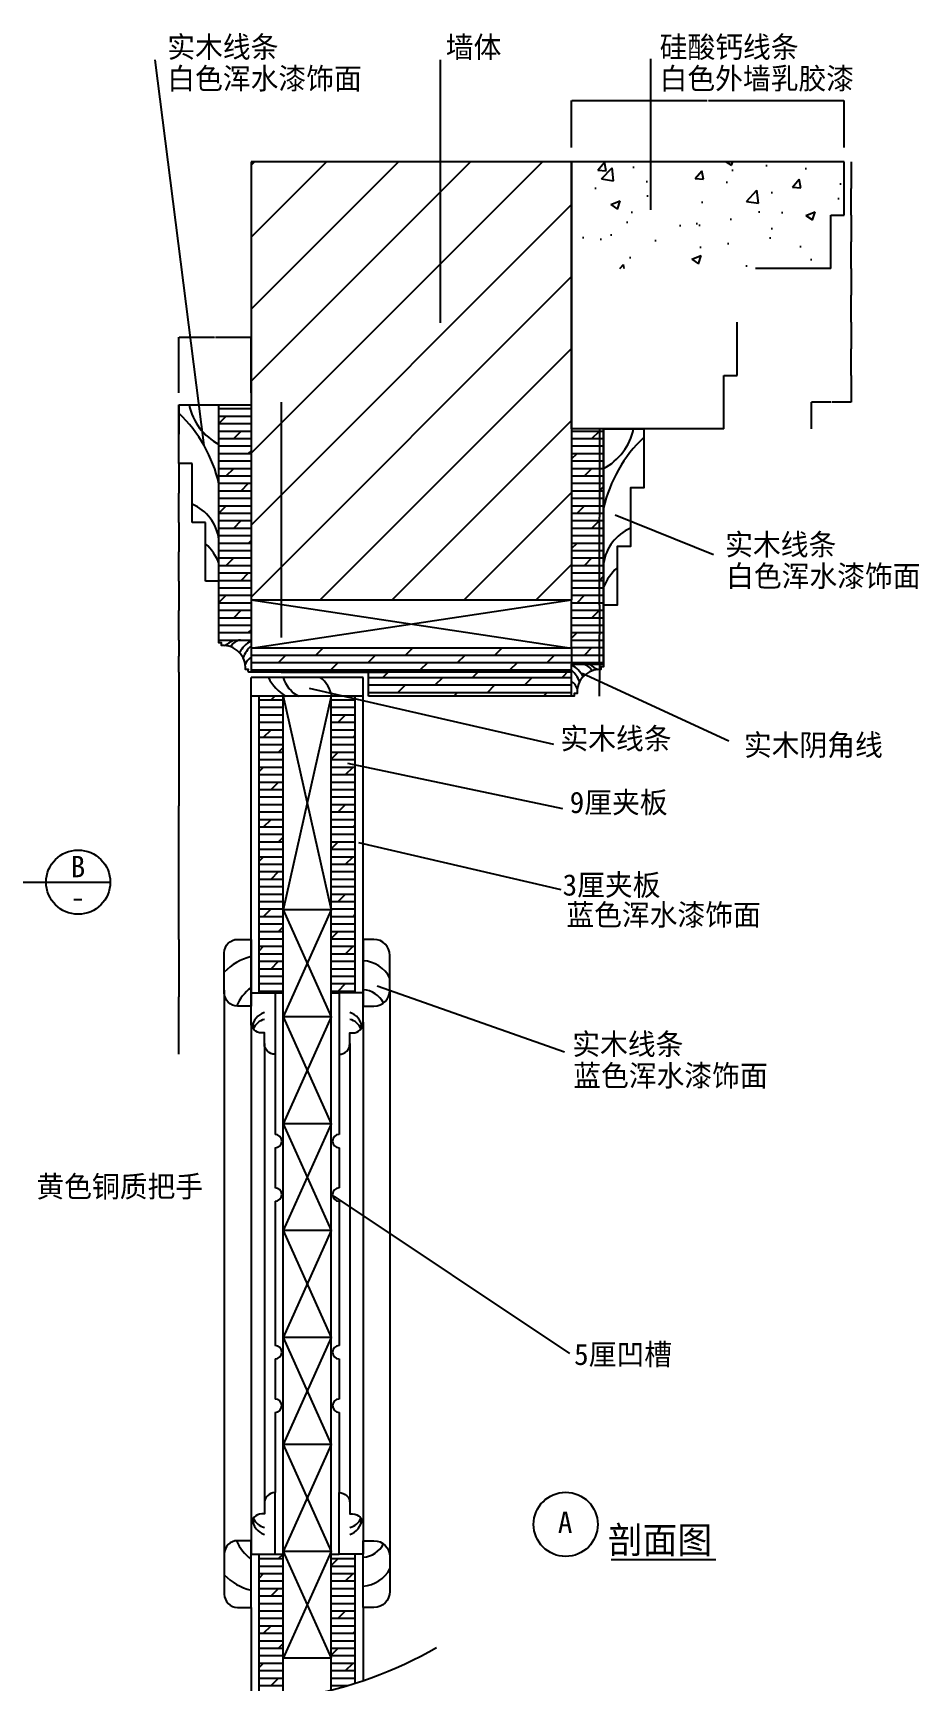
# Model space of a CAD drawing. Header units: metres. Extents: x 329 to 3546, y 72 to 4699.
# Drawn here: x 1887 to 3546, y 1615 to 4698 of the extents above; entities that cross this region are included whole.
import ezdxf

# ---------------------------------------------------------------- set-up
doc = ezdxf.new("R2010")
doc.units = ezdxf.units.M
for name, color, linetype in [('2', 2, 'Continuous'), ('3', 3, 'Continuous'), ('4', 4, 'Continuous'), ('7', 7, 'Continuous'), ('BH', 3, 'Continuous'), ('DIM', 3, 'Continuous'), ('DOOR', 3, 'Continuous'), ('TEXT', 3, 'Continuous')]:
    doc.layers.add(name, color=color, linetype=linetype)
doc.dimstyles.get("Standard").update_dxf_attribs({"dimtxt": 2.5, "dimasz": 2.5, "dimexe": 1.25, "dimexo": 0.625, "dimtad": 1, "dimcen": 2.5, "dimazin": 3, "dimtfac": 1, "dimtmove": 0, "dimatfit": 3})

# ---------------------------------------------------------------- blocks, each defined once
blk = doc.blocks.new('*D13')
for p, q in [((2895.58, 4484.03), (2895.58, 4572.11)), ((2895.83, 4572.11), (3149.08, 4572.11)), ((3152.08, 4572.11), (3405.33, 4572.11)), ((3405.58, 4484.03), (3405.58, 4572.11))]:
    blk.add_line(p, q)
at = {"layer": 'Defpoints'}
for p in [(2895.58, 4572.11), (2895.58, 4484.03), (3405.58, 4484.03)]:
    blk.add_point(p, dxfattribs=at)
at = {"layer": 'DIM', "insert": (3150.58, 4572.11), "char_height": 1, "attachment_point": 5}
blk.add_mtext('100', dxfattribs=at)
blk = doc.blocks.new('*D14')
for p, q in [((2160.58, 3502.52), (2160.58, 3252.52)), ((2160.33, 3252.52), (2160.08, 3252.52)), ((2160.58, 3002.52), (2160.58, 3252.52)), ((2160.58, 3252.52), (2160.58, 3252.52)), ((2160.83, 3252.52), (2161.08, 3252.52))]:
    blk.add_line(p, q)
at = {"layer": 'Defpoints'}
for p in [(2160.58, 3502.52), (2160.58, 3252.52), (2160.58, 3002.52)]:
    blk.add_point(p, dxfattribs=at)
at = {"layer": 'DIM', "insert": (2160.58, 3253.645), "char_height": 1, "attachment_point": 5}
blk.add_mtext('100', dxfattribs=at)
blk = doc.blocks.new('*D15')
for p, q in [((2160.58, 3002.52), (2160.58, 2895.02)), ((2160.33, 2895.02), (2160.08, 2895.02)), ((2160.58, 2787.52), (2160.58, 2895.02)), ((2160.58, 2895.02), (2160.58, 2895.02)), ((2160.83, 2895.02), (2161.08, 2895.02))]:
    blk.add_line(p, q)
at = {"layer": 'Defpoints'}
for p in [(2160.58, 3002.52), (2160.58, 2895.02), (2160.58, 2787.52)]:
    blk.add_point(p, dxfattribs=at)
at = {"layer": 'DIM', "insert": (2160.58, 2896.145), "char_height": 1, "attachment_point": 5}
blk.add_mtext('43', dxfattribs=at)
blk = doc.blocks.new('*D16')
for p, q in [((2160.58, 4002.52), (2160.58, 3947.52)), ((2160.33, 3947.52), (2160.08, 3947.52)), ((2160.58, 3892.52), (2160.58, 3947.52)), ((2160.58, 3947.52), (2160.58, 3947.52)), ((2160.83, 3947.52), (2161.08, 3947.52))]:
    blk.add_line(p, q)
at = {"layer": 'Defpoints'}
for p in [(2160.58, 4002.52), (2160.58, 3947.52), (2160.58, 3892.52)]:
    blk.add_point(p, dxfattribs=at)
at = {"layer": 'DIM', "insert": (2160.58, 3948.645), "char_height": 1, "attachment_point": 5}
blk.add_mtext('22', dxfattribs=at)
blk = doc.blocks.new('*D17')
for p, q in [((2160.58, 3562.52), (2160.58, 3532.52)), ((2160.33, 3532.52), (2160.08, 3532.52)), ((2160.58, 3502.52), (2160.58, 3532.52)), ((2160.58, 3532.52), (2160.58, 3532.52)), ((2160.83, 3532.52), (2161.08, 3532.52))]:
    blk.add_line(p, q)
at = {"layer": 'Defpoints'}
for p in [(2160.58, 3562.52), (2160.58, 3532.52), (2160.58, 3502.52)]:
    blk.add_point(p, dxfattribs=at)
at = {"layer": 'DIM', "insert": (2160.58, 3533.645), "char_height": 1, "attachment_point": 5}
blk.add_mtext('12', dxfattribs=at)
blk = doc.blocks.new('*D18')
for p, q in [((2160.58, 3672.52), (2160.58, 3617.52)), ((2160.33, 3617.52), (2160.08, 3617.52)), ((2160.58, 3562.52), (2160.58, 3617.52)), ((2160.58, 3617.52), (2160.58, 3617.52)), ((2160.83, 3617.52), (2161.08, 3617.52))]:
    blk.add_line(p, q)
at = {"layer": 'Defpoints'}
for p in [(2160.58, 3672.52), (2160.58, 3617.52), (2160.58, 3562.52)]:
    blk.add_point(p, dxfattribs=at)
at = {"layer": 'DIM', "insert": (2160.58, 3618.645), "char_height": 1, "attachment_point": 5}
blk.add_mtext('22', dxfattribs=at)
blk = doc.blocks.new('*D19')
for p, q in [((2160.58, 3782.52), (2160.58, 3727.52)), ((2160.33, 3727.52), (2160.08, 3727.52)), ((2160.58, 3672.52), (2160.58, 3727.52)), ((2160.58, 3727.52), (2160.58, 3727.52)), ((2160.83, 3727.52), (2161.08, 3727.52))]:
    blk.add_line(p, q)
at = {"layer": 'Defpoints'}
for p in [(2160.58, 3782.52), (2160.58, 3727.52), (2160.58, 3672.52)]:
    blk.add_point(p, dxfattribs=at)
at = {"layer": 'DIM', "insert": (2160.58, 3728.645), "char_height": 1, "attachment_point": 5}
blk.add_mtext('22', dxfattribs=at)
blk = doc.blocks.new('*D20')
for p, q in [((2160.58, 3892.52), (2160.58, 3837.52)), ((2160.33, 3837.52), (2160.08, 3837.52)), ((2160.58, 3782.52), (2160.58, 3837.52)), ((2160.58, 3837.52), (2160.58, 3837.52)), ((2160.83, 3837.52), (2161.08, 3837.52))]:
    blk.add_line(p, q)
at = {"layer": 'Defpoints'}
for p in [(2160.58, 3892.52), (2160.58, 3837.52), (2160.58, 3782.52)]:
    blk.add_point(p, dxfattribs=at)
at = {"layer": 'DIM', "insert": (2160.58, 3838.645), "char_height": 1, "attachment_point": 5}
blk.add_mtext('22', dxfattribs=at)
blk = doc.blocks.new('*D21')
for p, q in [((2160.58, 4025.35), (2160.58, 4129.12)), ((2160.83, 4129.12), (2227.08, 4129.12)), ((2229.08, 4129.12), (2295.33, 4129.12)), ((2295.58, 4025.35), (2295.58, 4129.12))]:
    blk.add_line(p, q)
at = {"layer": 'Defpoints'}
for p in [(2160.58, 4129.12), (2160.58, 4025.35), (2295.58, 4025.35)]:
    blk.add_point(p, dxfattribs=at)
at = {"layer": 'DIM', "insert": (2228.08, 4129.12), "char_height": 1, "attachment_point": 5}
blk.add_mtext('27', dxfattribs=at)
blk = doc.blocks.new('*D22')
for p, q in [((2947.88, 3627.52), (2947.88, 3572.52)), ((2947.63, 3572.52), (2947.38, 3572.52)), ((2947.88, 3517.52), (2947.88, 3572.52)), ((2947.88, 3572.52), (2947.88, 3572.52)), ((2948.13, 3572.52), (2948.38, 3572.52))]:
    blk.add_line(p, q)
at = {"layer": 'Defpoints'}
for p in [(2947.88, 3627.52), (2947.88, 3572.52), (2947.88, 3517.52)]:
    blk.add_point(p, dxfattribs=at)
at = {"layer": 'DIM', "insert": (2947.88, 3573.645), "char_height": 1, "attachment_point": 5}
blk.add_mtext('22', dxfattribs=at)
blk = doc.blocks.new('*D23')
for p, q in [((2947.88, 3517.52), (2947.88, 3487.52)), ((2947.63, 3487.52), (2947.38, 3487.52)), ((2947.88, 3457.52), (2947.88, 3487.52)), ((2947.88, 3487.52), (2947.88, 3487.52)), ((2948.13, 3487.52), (2948.38, 3487.52))]:
    blk.add_line(p, q)
at = {"layer": 'Defpoints'}
for p in [(2947.88, 3517.52), (2947.88, 3487.52), (2947.88, 3457.52)]:
    blk.add_point(p, dxfattribs=at)
at = {"layer": 'DIM', "insert": (2947.88, 3488.645), "char_height": 1, "attachment_point": 5}
blk.add_mtext('12', dxfattribs=at)
blk = doc.blocks.new('*D24')
for p, q in [((2947.88, 3957.52), (2947.88, 3792.52)), ((2947.63, 3792.52), (2947.38, 3792.52)), ((2947.88, 3627.52), (2947.88, 3792.52)), ((2947.88, 3792.52), (2947.88, 3792.52)), ((2948.13, 3792.52), (2948.38, 3792.52))]:
    blk.add_line(p, q)
at = {"layer": 'Defpoints'}
for p in [(2947.88, 3957.52), (2947.88, 3792.52), (2947.88, 3627.52)]:
    blk.add_point(p, dxfattribs=at)
at = {"layer": 'DIM', "insert": (2947.88, 3793.645), "char_height": 1, "attachment_point": 5}
blk.add_mtext('66', dxfattribs=at)
blk = doc.blocks.new('*D25')
for p, q in [((3418.67, 4057.52), (3418.67, 4007.52)), ((3380.7, 4007.52), (3344.48, 4007.52)), ((3344.73, 3957.52), (3344.73, 4007.52)), ((3418.92, 4007.52), (3382.7, 4007.52))]:
    blk.add_line(p, q)
at = {"layer": 'Defpoints'}
for p in [(3418.67, 4057.52), (3418.67, 4007.52), (3344.73, 3957.52)]:
    blk.add_point(p, dxfattribs=at)
at = {"layer": 'DIM', "insert": (3381.7, 4007.52), "char_height": 1, "attachment_point": 5}
blk.add_mtext('20', dxfattribs=at)
blk = doc.blocks.new('*D26')
for p, q in [((3418.67, 4457.52), (3418.67, 4407.52)), ((3418.42, 4407.52), (3418.17, 4407.52)), ((3418.67, 4357.52), (3418.67, 4407.52)), ((3418.67, 4407.52), (3418.67, 4407.52)), ((3418.92, 4407.52), (3419.17, 4407.52))]:
    blk.add_line(p, q)
at = {"layer": 'Defpoints'}
for p in [(3418.67, 4457.52), (3418.67, 4407.52), (3418.67, 4357.52)]:
    blk.add_point(p, dxfattribs=at)
at = {"layer": 'DIM', "insert": (3418.67, 4408.645), "char_height": 1, "attachment_point": 5}
blk.add_mtext('20', dxfattribs=at)
blk = doc.blocks.new('*D27')
for p, q in [((3418.67, 4157.52), (3418.67, 4107.52)), ((3418.42, 4107.52), (3418.17, 4107.52)), ((3418.67, 4057.52), (3418.67, 4107.52)), ((3418.67, 4107.52), (3418.67, 4107.52)), ((3418.92, 4107.52), (3419.17, 4107.52))]:
    blk.add_line(p, q)
at = {"layer": 'Defpoints'}
for p in [(3418.67, 4157.52), (3418.67, 4107.52), (3418.67, 4057.52)]:
    blk.add_point(p, dxfattribs=at)
at = {"layer": 'DIM', "insert": (3418.67, 4108.645), "char_height": 1, "attachment_point": 5}
blk.add_mtext('20', dxfattribs=at)
blk = doc.blocks.new('*D28')
for p, q in [((3418.67, 4257.52), (3418.67, 4207.52)), ((3418.42, 4207.52), (3418.17, 4207.52)), ((3418.67, 4157.52), (3418.67, 4207.52)), ((3418.67, 4207.52), (3418.67, 4207.52)), ((3418.92, 4207.52), (3419.17, 4207.52))]:
    blk.add_line(p, q)
at = {"layer": 'Defpoints'}
for p in [(3418.67, 4257.52), (3418.67, 4207.52), (3418.67, 4157.52)]:
    blk.add_point(p, dxfattribs=at)
at = {"layer": 'DIM', "insert": (3418.67, 4208.645), "char_height": 1, "attachment_point": 5}
blk.add_mtext('20', dxfattribs=at)
blk = doc.blocks.new('*D29')
for p, q in [((3418.67, 4357.52), (3418.67, 4307.52)), ((3418.42, 4307.52), (3418.17, 4307.52)), ((3418.67, 4257.52), (3418.67, 4307.52)), ((3418.67, 4307.52), (3418.67, 4307.52)), ((3418.92, 4307.52), (3419.17, 4307.52))]:
    blk.add_line(p, q)
at = {"layer": 'Defpoints'}
for p in [(3418.67, 4357.52), (3418.67, 4307.52), (3418.67, 4257.52)]:
    blk.add_point(p, dxfattribs=at)
at = {"layer": 'DIM', "insert": (3418.67, 4308.645), "char_height": 1, "attachment_point": 5}
blk.add_mtext('20', dxfattribs=at)

msp = doc.modelspace()

# ---------------------------------------------------------------- hatches: boundary and pattern name
at = {"layer": 'BH'}
h = msp.add_hatch(dxfattribs=at)
h.set_pattern_fill('ANSI31', scale=30)
h.paths.add_polyline_path([(2895.58, 4457.52), (2295.58, 4457.52), (2295.58, 3637.52), (2895.58, 3637.52)])
h = msp.add_hatch(dxfattribs=at)
h.set_pattern_fill('AR-CONC')
h.paths.add_polyline_path([(3380.58, 4357.52), (3405.58, 4357.52), (3405.58, 4457.52), (2895.58, 4457.52), (2895.58, 4257.52), (3239.98, 4257.52), (3380.58, 4257.52)])
h = msp.add_hatch(dxfattribs=at)
h.set_pattern_fill('DOLMIT', scale=2.2)
h.paths.add_polyline_path([(2295.58, 4002.52), (2235.58, 4002.52), (2235.58, 3562.52), (2295.58, 3562.52)])
h = msp.add_hatch(dxfattribs=at)
h.set_pattern_fill('DOLMIT', scale=2.2)
h.paths.add_polyline_path([(2895.58, 3517.52), (2955.58, 3517.52), (2955.58, 3957.52), (2895.58, 3957.52)])
h = msp.add_hatch(dxfattribs=at)
h.set_pattern_fill('DOLMIT', scale=2.2)
h.paths.add_polyline_path([(2895.58, 3502.52), (2895.58, 3517.52), (2895.58, 3547.52), (2295.58, 3547.52), (2295.58, 3502.52), (2515.58, 3502.52)])
h.paths.add_polyline_path([(2515.58, 3502.52), (2515.58, 3457.52), (2895.58, 3457.52), (2895.58, 3502.52)])
h = msp.add_hatch(dxfattribs=at)
h.set_pattern_fill('DOLMIT', scale=2.2)
h.paths.add_polyline_path([(2355.58, 3457.52), (2310.58, 3457.52), (2310.58, 2902.52), (2320.58, 2902.52), (2340.58, 2902.52), (2355.58, 2902.52)])
h.paths.add_polyline_path([(2490.58, 3457.52), (2445.58, 3457.52), (2445.58, 2902.52), (2460.58, 2902.52), (2480.58, 2902.52), (2490.58, 2902.52)])
h = msp.add_hatch(dxfattribs=at)
h.set_pattern_fill('DOLMIT', scale=2.2)
h.paths.add_polyline_path([(2355.58, 1852.52), (2340.58, 1852.52), (2320.58, 1852.52), (2310.58, 1852.52), (2310.58, 1575.12, 0.01), (2355.58, 1580.08)])
h.paths.add_polyline_path([(2490.58, 1852.52), (2480.58, 1852.52), (2460.58, 1852.52), (2445.58, 1852.52), (2445.58, 1597.81, 0.01), (2490.58, 1610.77)])

# ---------------------------------------------------------------- linework, layer by layer
at = {"layer": '2'}
for p, q in [((2895.58, 4457.52), (2295.58, 4457.52)), ((2295.58, 4457.52), (2295.58, 3637.52)), ((2895.58, 4457.52), (2895.58, 3637.52)), ((2295.58, 3637.52), (2895.58, 3637.52))]:
    msp.add_line(p, q, dxfattribs=at)
at = {"layer": '3'}
for p, q in [((2310.58, 2902.52), (2310.58, 3457.52)), ((2355.58, 1580.08), (2355.58, 3457.52)), ((2445.58, 1597.81), (2445.58, 3457.52)), ((2490.58, 2902.52), (2490.58, 3457.52)), ((2445.58, 3057.52), (2355.58, 3057.52)), ((2245.58, 2907.52), (2245.58, 1847.52)), ((2555.58, 2907.52), (2555.58, 1847.52)), ((2295.58, 2847.52), (2295.58, 1907.52)), ((2445.58, 2857.52), (2355.58, 2857.52)), ((2505.58, 2847.52), (2505.58, 1907.52)), ((2320.58, 2807.52), (2320.58, 1927.52)), ((2480.58, 2807.52), (2480.58, 1927.52)), ((2340.58, 2787.52), (2340.58, 2637.52)), ((2460.58, 2787.52), (2460.58, 2637.52)), ((2445.58, 2657.52), (2355.58, 2657.52)), ((2340.58, 2612.52), (2340.58, 2537.52)), ((2460.58, 2612.52), (2460.58, 2537.52)), ((2340.58, 2512.52), (2340.58, 2242.52)), ((2460.58, 2512.52), (2460.58, 2242.52)), ((2445.58, 2457.52), (2355.58, 2457.52)), ((2445.58, 2257.52), (2355.58, 2257.52)), ((2340.58, 2217.52), (2340.58, 2142.52)), ((2460.58, 2217.52), (2460.58, 2142.52)), ((2340.58, 2117.52), (2340.58, 1967.52)), ((2460.58, 2117.52), (2460.58, 1967.52)), ((2445.58, 2057.52), (2355.58, 2057.52)), ((2310.58, 1575.12), (2310.58, 1852.52)), ((2445.58, 1857.52), (2355.58, 1857.52)), ((2490.58, 1610.77), (2490.58, 1852.52)), ((2445.58, 1657.52), (2355.58, 1657.52))]:
    msp.add_line(p, q, dxfattribs=at)
for centre, start, end in [((2340.58, 2625.02), 270, 90), ((2460.58, 2625.02), 90, 270), ((2340.58, 2525.02), 270, 90), ((2460.58, 2525.02), 90, 270), ((2340.58, 2230.02), 270, 90), ((2460.58, 2230.02), 90, 270), ((2340.58, 2130.02), 270, 90), ((2460.58, 2130.02), 90, 270)]:
    msp.add_arc(centre, 12.5, start, end, dxfattribs=at)
at = {"layer": '4'}
for p, q in [((3405.58, 4357.52), (3405.58, 4457.52)), ((3380.58, 4357.52), (3405.58, 4357.52)), ((3380.58, 4257.52), (3380.58, 4357.52)), ((3380.58, 4257.52), (3239.98, 4257.52)), ((3205.58, 4057.52), (3205.58, 4157.52)), ((3180.58, 3957.52), (3180.58, 4057.52)), ((3180.58, 4057.52), (3205.58, 4057.52)), ((2160.58, 3892.52), (2160.58, 4002.52)), ((2160.58, 4002.52), (2185.58, 4002.52)), ((2185.58, 4002.52), (2210.58, 4002.52)), ((2210.58, 4002.52), (2235.58, 4002.52)), ((2235.58, 4002.52), (2295.58, 4002.52)), ((3180.58, 3957.52), (2895.58, 3957.52)), ((2895.58, 3957.52), (2895.58, 3957.52)), ((2955.58, 3957.52), (3030.58, 3957.52)), ((2185.58, 3892.52), (2160.58, 3892.52)), ((2185.58, 3782.52), (2185.58, 3892.52)), ((2210.58, 3782.52), (2185.58, 3782.52)), ((2210.58, 3672.52), (2210.58, 3782.52)), ((2235.58, 3672.52), (2210.58, 3672.52)), ((2235.58, 3562.52), (2235.58, 3672.52)), ((2955.58, 3517.52), (2955.58, 3627.52)), ((2515.58, 3502.52), (2295.58, 3502.52)), ((2505.58, 3492.52), (2295.58, 3492.52)), ((2295.58, 3457.52), (2295.58, 3492.52)), ((2505.58, 2902.52), (2505.58, 3492.52)), ((2515.58, 3457.52), (2515.58, 3502.52)), ((2295.58, 2877.52), (2295.58, 3457.52)), ((2505.58, 3457.52), (2295.58, 3457.52)), ((2895.58, 3457.52), (2515.58, 3457.52))]:
    msp.add_line(p, q, dxfattribs=at)
for points in [[(3405.58, 4457.52), (2895.58, 4457.52)], [(2895.58, 3957.52), (2895.58, 4457.52)]]:
    msp.add_lwpolyline(points, dxfattribs=at)
msp.add_lwpolyline([(3030.58, 3957.52), (3030.58, 3847.52), (3005.58, 3847.52), (3005.58, 3737.52), (2980.58, 3737.52), (2980.58, 3627.52), (2955.58, 3627.52), (2955.58, 3957.52)], close=True, dxfattribs=at)
for points in [[(2295.58, 3562.52), (2295.58, 3502.52), (2290.58, 3502.52, -0.02), (2290.58, 3507.52), (2285.33, 3507.52, 0.45), (2240.58, 3552.26), (2240.58, 3557.52, -0.02), (2235.58, 3557.52), (2235.58, 3562.52)], [(2950.58, 3512.52), (2950.58, 3507.26, 0.45), (2905.83, 3462.52), (2900.58, 3462.52, -0.02), (2900.58, 3457.52), (2895.58, 3457.52), (2895.58, 3517.52), (2955.58, 3517.52), (2955.58, 3512.52, -0.02)], [(2295.58, 3002.52), (2295.58, 2877.52), (2270.58, 2877.52, -0.41), (2245.58, 2902.52), (2245.58, 2977.52, -0.41), (2270.58, 3002.52)], [(2505.58, 3002.52), (2505.58, 2877.52), (2525.58, 2877.52, 0.41), (2555.58, 2907.52), (2555.58, 2972.52, 0.41), (2525.58, 3002.52)], [(2340.58, 2902.52), (2340.58, 2787.52, -0.41), (2320.58, 2807.52), (2320.58, 2827.52), (2315.58, 2827.52, -0.41), (2295.58, 2847.52), (2295.58, 2902.52), (2320.58, 2902.52)], [(2460.58, 2902.52), (2460.58, 2787.52, 0.41), (2480.58, 2807.52), (2480.58, 2827.52), (2485.58, 2827.52, 0.41), (2505.58, 2847.52), (2505.58, 2902.52), (2480.58, 2902.52)], [(2340.58, 1852.52), (2340.58, 1967.52, 0.41), (2320.58, 1947.52), (2320.58, 1927.52), (2315.58, 1927.52, 0.41), (2295.58, 1907.52), (2295.58, 1852.52), (2320.58, 1852.52)], [(2460.58, 1852.52), (2460.58, 1967.52, -0.41), (2480.58, 1947.52), (2480.58, 1927.52), (2485.58, 1927.52, -0.41), (2505.58, 1907.52), (2505.58, 1852.52), (2480.58, 1852.52)], [(2295.58, 1752.52), (2295.58, 1877.52), (2270.58, 1877.52, 0.41), (2245.58, 1852.52), (2245.58, 1777.52, 0.41), (2270.58, 1752.52)], [(2505.58, 1752.52), (2505.58, 1877.52), (2525.58, 1877.52, -0.41), (2555.58, 1847.52), (2555.58, 1782.52, -0.41), (2525.58, 1752.52)]]:
    msp.add_lwpolyline(points, format="xyb", close=True, dxfattribs=at)
at = {"layer": '7'}
for p, q in [((2235.58, 3672.52), (2235.58, 4002.52)), ((2955.58, 3957.52), (2955.58, 3517.52)), ((2295.58, 3637.52), (2295.58, 3547.52)), ((2895.58, 3547.52), (2895.58, 3637.52)), ((2895.58, 3547.52), (2295.58, 3547.52)), ((2895.58, 3547.52), (2895.58, 3517.52)), ((2895.58, 3502.52), (2515.58, 3502.52)), ((2340.58, 2902.52), (2355.58, 2902.52)), ((2445.58, 2902.52), (2460.58, 2902.52)), ((2340.58, 2787.52), (2340.58, 2787.52)), ((2460.58, 2787.52), (2460.58, 2787.52)), ((2340.58, 1967.52), (2340.58, 1967.52)), ((2460.58, 1967.52), (2460.58, 1967.52)), ((2340.58, 1852.52), (2355.58, 1852.52)), ((2445.58, 1852.52), (2460.58, 1852.52)), ((2295.58, 1752.52), (2295.58, 1574.04)), ((2505.58, 1752.52), (2505.58, 1615.72))]:
    msp.add_line(p, q, dxfattribs=at)
at = {"layer": 'BH'}
for p, q in [((2295.58, 3547.52), (2895.58, 3637.52)), ((2295.58, 3637.52), (2895.58, 3547.52)), ((2355.58, 3457.52), (2445.58, 3057.52)), ((2445.58, 3457.52), (2355.58, 3057.52)), ((2445.58, 3057.52), (2355.58, 2857.52)), ((2355.58, 3057.52), (2445.58, 2857.52)), ((2355.58, 2857.52), (2445.58, 2657.52)), ((2445.58, 2857.52), (2355.58, 2657.52)), ((2445.58, 2657.52), (2355.58, 2457.52)), ((2355.58, 2657.52), (2445.58, 2457.52)), ((2445.58, 2457.52), (2355.58, 2257.52)), ((2355.58, 2457.52), (2445.58, 2257.52)), ((2355.58, 2257.52), (2445.58, 2057.52)), ((2445.58, 2257.52), (2355.58, 2057.52)), ((2355.58, 2057.52), (2445.58, 1857.52)), ((2445.58, 2057.52), (2355.58, 1857.52)), ((2445.58, 1857.52), (2355.58, 1657.52)), ((2355.58, 1857.52), (2445.58, 1657.52))]:
    msp.add_line(p, q, dxfattribs=at)
for centre, radius, start, end in [((1978.26, 3795.81), 264, 12.91, 46.32), ((2287.5, 4025.71), 110.36, 192.13, 241.94), ((2903.66, 3980.71), 110.36, 298.06, 347.87), ((3212.9, 3750.81), 264, 133.68, 167.09), ((2152.57, 3739.7), 83.75, 7.62, 66.79), ((3038.58, 3694.7), 83.75, 113.21, 172.38), ((2144.12, 3669.57), 98.69, 22.07, 47.67), ((3047.03, 3624.57), 98.69, 132.33, 157.93), ((2192.8, 3658.66), 118.87, 296.51, 306.02), ((2278.03, 3539.16), 23.45, 95.15, 152.43), ((2319.05, 3516.66), 50.03, 117.98, 153.79), ((2339.99, 3504.87), 64.25, 133.73, 157.3), ((2310.49, 3507.6), 27.13, 123.35, 160.38), ((2872.1, 3471.66), 50.03, 26.21, 62.02), ((2913.13, 3494.16), 23.45, 27.57, 84.85), ((2998.35, 3613.66), 118.87, 233.98, 243.49), ((2401.47, 3528.92), 81.95, 206.37, 240.6), ((2412.17, 3509.39), 58.83, 196.67, 241.87), ((2391.56, 3447.92), 55.85, 9.9, 52.99), ((2851.17, 3459.87), 64.25, 22.7, 46.27), ((2880.67, 3462.6), 27.13, 19.62, 56.65), ((2322.5, 2866.4), 107.39, 104.53, 135.75), ((2501.97, 2902.16), 60.42, 27.47, 86.56), ((2340.1, 2848.9), 77.1, 125.27, 158.15), ((2502.15, 2861.02), 47.45, 28.56, 85.86), ((2329.66, 2835.81), 31.35, 106.83, 177.15), ((2327.72, 2823.19), 30.42, 103.58, 156.67), ((2473.43, 2823.19), 30.42, 23.33, 76.42), ((2471.5, 2835.81), 31.35, 2.85, 73.17), ((2329.66, 1919.22), 31.35, 182.85, 253.17), ((2327.72, 1931.84), 30.42, 203.33, 256.42), ((2473.43, 1931.84), 30.42, 283.58, 336.67), ((2471.5, 1919.22), 31.35, 286.83, 357.15), ((2340.1, 1906.13), 77.1, 201.85, 234.73), ((2502.15, 1894.01), 47.45, 274.14, 331.44), ((2501.97, 1852.87), 60.42, 273.44, 332.53), ((2322.5, 1888.63), 107.39, 224.25, 255.47)]:
    msp.add_arc(centre, radius, start, end, dxfattribs=at)
at = {"layer": 'DIM'}
msp.add_line((397.27, 3109.59), (2032.11, 3109.59), dxfattribs=at)
msp.add_lwpolyline([(1912.11, 3109.59), (2032.11, 3109.59)], dxfattribs=at)
msp.add_circle((1972.11, 3109.59), 60, dxfattribs=at)
msp.add_arc((2244.81, 2379.66), 807.22, 261.41, 299.55, dxfattribs=at)
at = {"layer": 'DOOR'}
for p, q in [((2352.16, 4007.52), (2352.16, 3567.52)), ((2352.16, 3502.52), (2552.16, 3502.52))]:
    msp.add_line(p, q, dxfattribs=at)
at = {"layer": 'TEXT'}
msp.add_line((2969.7, 1842), (3165.61, 1842), dxfattribs=at)
msp.add_circle((2884.51, 1908), 60, dxfattribs=at)

# ---------------------------------------------------------------- texts
at = {"layer": 'DIM'}
for s, p in [('B', (1958.12, 3118.65)), ('-', (1958.01, 3061.32))]:
    msp.add_text(s, height=40, dxfattribs=at).set_placement(p)
at = {"layer": 'TEXT'}
for s, height, p in [('实木线条', 40, (2138.88, 4652.13)), ('墙体', 40, (2660.14, 4651.98)), ('硅酸钙线条', 40, (3060.45, 4651.98)), ('白色浑水漆饰面', 40, (2138.88, 4593.14)), ('白色外墙乳胶漆', 40, (3060.19, 4593.14)), ('实木线条', 40, (3182.98, 3721.24)), ('白色浑水漆饰面', 40, (3184.72, 3662.33)), ('实木线条', 40, (2874.66, 3358.25)), ('实木阴角线', 40, (3218.07, 3346.11)), ('9厘夹板', 40, (2892.05, 3238.83)), ('3厘夹板', 40, (2878.69, 3084.4)), ('蓝色浑水漆饰面', 40, (2885.79, 3028.5)), ('实木线条', 40, (2896.9, 2786.49)), ('蓝色浑水漆饰面', 40, (2898.64, 2727.58)), ('黄色铜质把手', 40, (1893.89, 2520.14)), ('5厘凹槽', 40, (2900.2, 2206.17)), ('A', 40, (2869.88, 1891.91)), ('剖面图', 50, (2963.56, 1853.96))]:
    msp.add_text(s, height=height, dxfattribs=at).set_placement(p)

# ---------------------------------------------------------------- dimensions: what is measured, and where the dimension line sits
at = {"layer": 'DIM'}
for base, p1, p2, text, picture, middle in [((2895.58, 4572.11), (2895.58, 4484.03), (3405.58, 4484.03), '100', '*D13', (3150.58, 4572.11)), ((3418.67, 4407.52), (3418.67, 4457.52), (3418.67, 4357.52), '20', '*D26', (3418.67, 4408.645)), ((3418.67, 4307.52), (3418.67, 4357.52), (3418.67, 4257.52), '20', '*D29', (3418.67, 4308.645)), ((3418.67, 4207.52), (3418.67, 4257.52), (3418.67, 4157.52), '20', '*D28', (3418.67, 4208.645)), ((3418.67, 4107.52), (3418.67, 4157.52), (3418.67, 4057.52), '20', '*D27', (3418.67, 4108.645)), ((2160.58, 4129.12), (2160.58, 4025.35), (2295.58, 4025.35), '27', '*D21', (2228.08, 4129.12)), ((3418.67, 4007.52), (3418.67, 4057.52), (3344.73, 3957.52), '20', '*D25', (3381.7, 4007.52)), ((2160.58, 3947.52), (2160.58, 4002.52), (2160.58, 3892.52), '22', '*D16', (2160.58, 3948.645)), ((2947.88, 3792.52), (2947.88, 3957.52), (2947.88, 3627.52), '66', '*D24', (2947.88, 3793.645)), ((2160.58, 3837.52), (2160.58, 3892.52), (2160.58, 3782.52), '22', '*D20', (2160.58, 3838.645)), ((2160.58, 3727.52), (2160.58, 3782.52), (2160.58, 3672.52), '22', '*D19', (2160.58, 3728.645)), ((2160.58, 3617.52), (2160.58, 3672.52), (2160.58, 3562.52), '22', '*D18', (2160.58, 3618.645)), ((2947.88, 3572.52), (2947.88, 3627.52), (2947.88, 3517.52), '22', '*D22', (2947.88, 3573.645)), ((2160.58, 3532.52), (2160.58, 3562.52), (2160.58, 3502.52), '12', '*D17', (2160.58, 3533.645)), ((2947.88, 3487.52), (2947.88, 3517.52), (2947.88, 3457.52), '12', '*D23', (2947.88, 3488.645)), ((2160.58, 3252.52), (2160.58, 3502.52), (2160.58, 3002.52), '100', '*D14', (2160.58, 3253.645)), ((2160.58, 2895.02), (2160.58, 3002.52), (2160.58, 2787.52), '43', '*D15', (2160.58, 2896.145))]:
    dim = msp.add_linear_dim(base=base, p1=p1, p2=p2, text=text, dimstyle='Standard', dxfattribs=at)
    dim.commit()
    dim.dimension.update_dxf_attribs({"geometry": picture, "text_midpoint": middle})

# ---------------------------------------------------------------- leaders
for points in [[(2207.76, 3926.28), (2116.34, 4647.79)], [(2650.17, 4156.23), (2650.17, 4647.79)], [(3043.78, 4367.6), (3043.78, 4650.24)], [(2977.34, 3797.06), (3160.97, 3722.8)], [(2915.49, 3500.56), (3189.93, 3374.23)], [(2404.59, 3472.53), (2861.62, 3367.64)], [(2476.32, 3332.27), (2878.69, 3247.6)], [(2496.86, 3183.58), (2875.69, 3095.88)], [(2531.61, 2915.55), (2882.13, 2791.86)], [(2450.64, 2521.88), (2891.68, 2227.95)]]:
    msp.add_leader(points, dimstyle='Standard', dxfattribs=at)

doc.saveas('drawing.dxf')
